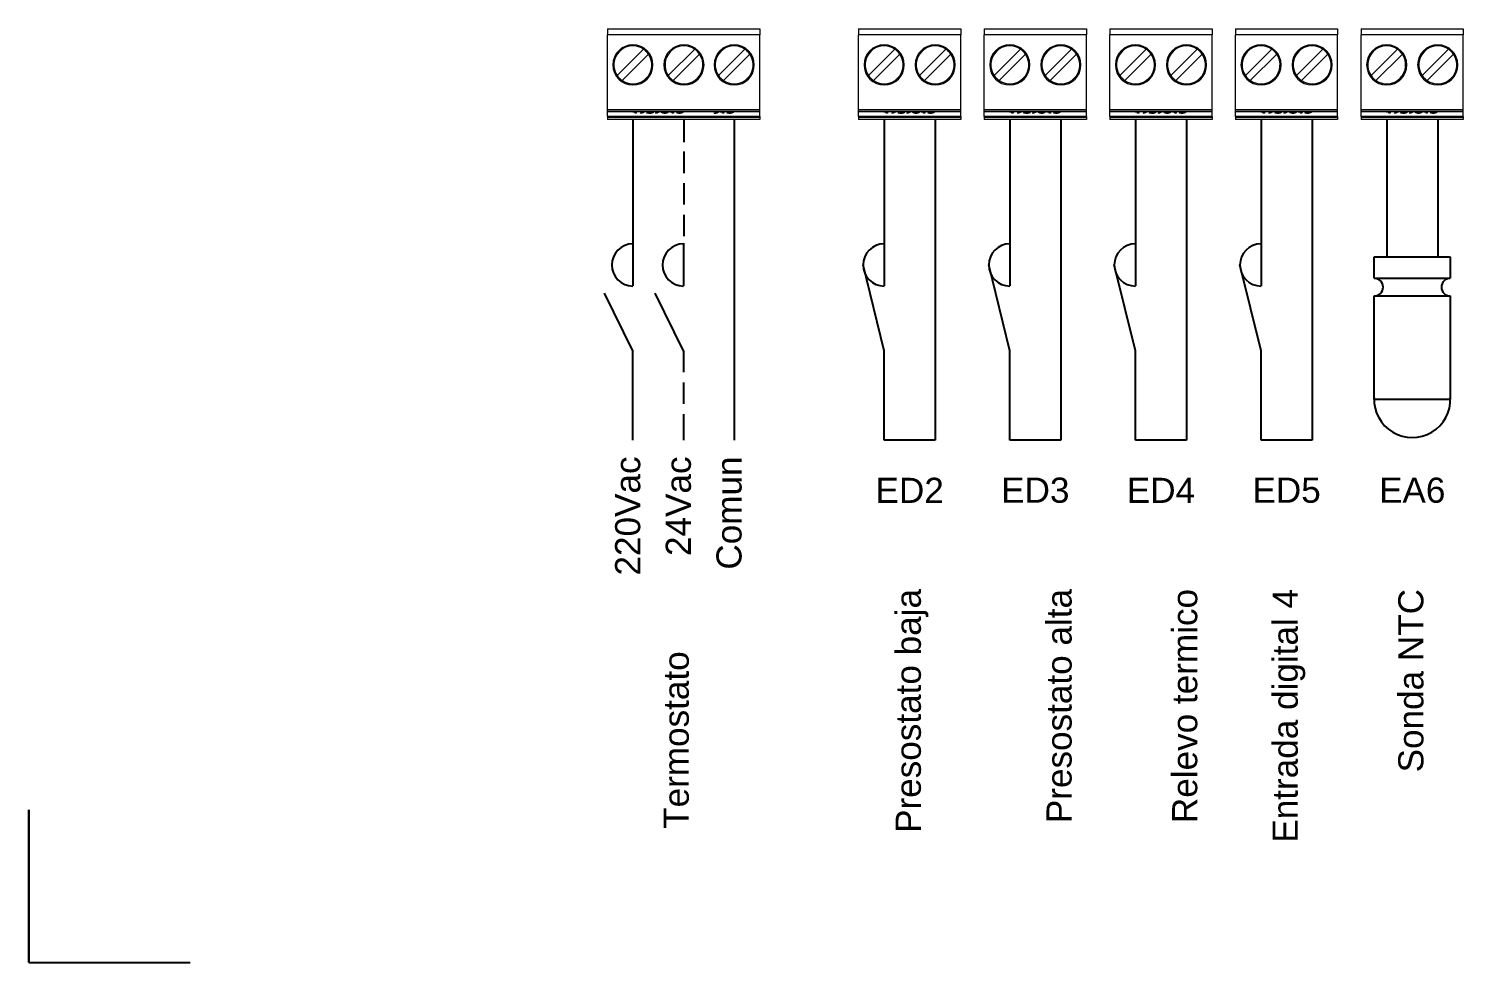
# Model space of a CAD drawing. Header units: millimetres. Extents: x -118 to 1430, y 370 to 1370.
# Drawn here: x 137.6 to 280.4, y 370.1 to 463 of the extents above; entities that cross this region are included whole.
import ezdxf

# ---------------------------------------------------------------- set-up
doc = ezdxf.new("R2010")
doc.units = ezdxf.units.MM
doc.layers.add('TANGENT EDGES', color=7, linetype='Continuous', lineweight=0)
doc.layers.add('VISIBLE', color=7, linetype='Continuous', lineweight=0)
doc.layers.add('Z100', color=9, linetype='Continuous', plot=False)
doc.styles.get("Standard").update_dxf_attribs({"font": 'arial.ttf'})

msp = doc.modelspace()

# ---------------------------------------------------------------- linework, layer by layer
for p, q in [((197.76, 453.97), (197.76, 437.41)), ((202.84, 453.97), (202.84, 451.72)), ((207.84, 453.97), (207.84, 422.08)), ((222.76, 453.97), (222.76, 437.41)), ((227.84, 453.97), (227.84, 422.08)), ((235.26, 453.97), (235.26, 437.41)), ((240.34, 453.97), (240.34, 422.08)), ((247.76, 453.97), (247.76, 437.41)), ((252.84, 453.97), (252.84, 422.08)), ((260.26, 453.97), (260.26, 437.41)), ((265.34, 453.97), (265.34, 422.08)), ((272.76, 453.97), (272.76, 440.31)), ((277.84, 453.97), (277.84, 440.31)), ((202.84, 450.77), (202.84, 448.64)), ((202.84, 447.63), (202.84, 445.5)), ((202.84, 444.49), (202.84, 442.36)), ((202.8, 441.66), (202.8, 437.41)), ((271.52, 438.17), (271.52, 440.31)), ((271.52, 440.31), (279.08, 440.31)), ((279.08, 440.31), (279.08, 438.17)), ((222.76, 430.95), (220.66, 439.5)), ((235.26, 430.95), (233.16, 439.5)), ((247.76, 430.95), (245.66, 439.5)), ((260.26, 430.95), (258.16, 439.5)), ((271.52, 438.17), (279.08, 438.17)), ((197.76, 430.95), (194.95, 436.68)), ((202.8, 430.95), (199.99, 436.68)), ((271.52, 426.11), (271.52, 436.42)), ((271.52, 436.42), (279.08, 436.42)), ((279.08, 436.42), (279.08, 426.11)), ((197.76, 422.08), (197.76, 430.95)), ((202.8, 430.95), (202.8, 428.82)), ((222.76, 422.08), (222.76, 430.95)), ((235.26, 422.08), (235.26, 430.95)), ((247.76, 422.08), (247.76, 430.95)), ((260.26, 422.08), (260.26, 430.95)), ((202.8, 427.81), (202.8, 425.68)), ((279.08, 426.11), (271.52, 426.11)), ((202.8, 424.67), (202.8, 422.08)), ((227.84, 422.08), (222.76, 422.08)), ((240.34, 422.08), (235.26, 422.08)), ((252.84, 422.08), (247.76, 422.08)), ((265.34, 422.08), (260.26, 422.08))]:
    msp.add_line(p, q)
for centre, radius, start, end in [((197.76, 439.5), 2.1, 90, 270), ((202.8, 439.5), 2.1, 90, 270), ((222.76, 439.5), 2.1, 90, 270), ((235.26, 439.5), 2.1, 90, 270), ((247.76, 439.5), 2.1, 90, 270), ((260.26, 439.5), 2.1, 90, 270), ((271.52, 437.29), 0.874, 270, 90), ((279.08, 437.29), 0.874, 90, 270), ((275.3, 426.11), 3.79, 177.4562, 2.5438)]:
    msp.add_arc(centre, radius, start, end)
at = {"layer": 'TANGENT EDGES'}
for p, q in [((210.38, 462.4), (195.22, 462.4)), ((230.38, 462.4), (220.22, 462.4)), ((242.88, 462.4), (232.72, 462.4)), ((255.38, 462.4), (245.22, 462.4)), ((267.88, 462.4), (257.72, 462.4)), ((280.38, 462.4), (270.22, 462.4)), ((195.22, 454.97), (210.38, 454.97)), ((210.38, 454.77), (195.22, 454.77)), ((210.38, 454.17), (195.22, 454.17)), ((199.23, 454.61), (199.23, 454.64)), ((199.44, 454.69), (199.44, 454.71)), ((199.44, 454.6), (199.44, 454.61)), ((199.58, 454.68), (199.58, 454.71)), ((199.68, 454.61), (199.68, 454.69)), ((200.8, 454.74), (200.8, 454.75)), ((200.93, 454.6), (200.93, 454.61)), ((201.07, 454.74), (201.07, 454.75)), ((202.18, 454.67), (202.18, 454.75)), ((202.21, 454.61), (202.21, 454.64)), ((202.28, 454.74), (202.28, 454.75)), ((202.38, 454.66), (202.38, 454.67)), ((202.39, 454.6), (202.39, 454.61)), ((202.55, 454.74), (202.55, 454.75)), ((205.8, 454.74), (205.8, 454.75)), ((205.93, 454.6), (205.93, 454.61)), ((206.07, 454.74), (206.07, 454.75)), ((207.18, 454.67), (207.18, 454.75)), ((207.21, 454.61), (207.21, 454.64)), ((207.28, 454.74), (207.28, 454.75)), ((207.38, 454.66), (207.38, 454.67)), ((207.39, 454.6), (207.39, 454.61)), ((207.55, 454.74), (207.55, 454.75)), ((220.22, 454.97), (230.38, 454.97)), ((230.38, 454.77), (220.22, 454.77)), ((230.38, 454.17), (220.22, 454.17)), ((224.23, 454.61), (224.23, 454.64)), ((224.44, 454.69), (224.44, 454.71)), ((224.44, 454.6), (224.44, 454.61)), ((224.58, 454.68), (224.58, 454.71)), ((224.68, 454.61), (224.68, 454.69)), ((225.8, 454.74), (225.8, 454.75)), ((225.93, 454.6), (225.93, 454.61)), ((226.07, 454.74), (226.07, 454.75)), ((227.18, 454.67), (227.18, 454.75)), ((227.21, 454.61), (227.21, 454.64)), ((227.28, 454.74), (227.28, 454.75)), ((227.38, 454.66), (227.38, 454.67)), ((227.39, 454.6), (227.39, 454.61)), ((227.55, 454.74), (227.55, 454.75)), ((232.72, 454.97), (242.88, 454.97)), ((242.88, 454.77), (232.72, 454.77)), ((242.88, 454.17), (232.72, 454.17)), ((236.73, 454.61), (236.73, 454.64)), ((236.94, 454.69), (236.94, 454.71)), ((236.94, 454.6), (236.94, 454.61)), ((237.08, 454.68), (237.08, 454.71)), ((237.18, 454.61), (237.18, 454.69)), ((238.3, 454.74), (238.3, 454.75)), ((238.43, 454.6), (238.43, 454.61)), ((238.57, 454.74), (238.57, 454.75)), ((239.68, 454.67), (239.68, 454.75)), ((239.71, 454.61), (239.71, 454.64)), ((239.78, 454.74), (239.78, 454.75)), ((239.88, 454.66), (239.88, 454.67)), ((239.89, 454.6), (239.89, 454.61)), ((240.05, 454.74), (240.05, 454.75)), ((245.22, 454.97), (255.38, 454.97)), ((255.38, 454.77), (245.22, 454.77)), ((255.38, 454.17), (245.22, 454.17)), ((249.23, 454.61), (249.23, 454.64)), ((249.44, 454.69), (249.44, 454.71)), ((249.44, 454.6), (249.44, 454.61)), ((249.58, 454.68), (249.58, 454.71)), ((249.68, 454.61), (249.68, 454.69)), ((250.8, 454.74), (250.8, 454.75)), ((250.93, 454.6), (250.93, 454.61)), ((251.07, 454.74), (251.07, 454.75)), ((252.18, 454.67), (252.18, 454.75)), ((252.21, 454.61), (252.21, 454.64)), ((252.28, 454.74), (252.28, 454.75)), ((252.38, 454.66), (252.38, 454.67)), ((252.39, 454.6), (252.39, 454.61)), ((252.55, 454.74), (252.55, 454.75)), ((257.72, 454.97), (267.88, 454.97)), ((267.88, 454.77), (257.72, 454.77)), ((267.88, 454.17), (257.72, 454.17)), ((261.73, 454.61), (261.73, 454.64)), ((261.94, 454.69), (261.94, 454.71)), ((261.94, 454.6), (261.94, 454.61)), ((262.08, 454.68), (262.08, 454.71)), ((262.18, 454.61), (262.18, 454.69)), ((263.3, 454.74), (263.3, 454.75)), ((263.43, 454.6), (263.43, 454.61)), ((263.57, 454.74), (263.57, 454.75)), ((264.68, 454.67), (264.68, 454.75)), ((264.71, 454.61), (264.71, 454.64)), ((264.78, 454.74), (264.78, 454.75)), ((264.88, 454.66), (264.88, 454.67)), ((264.89, 454.6), (264.89, 454.61)), ((265.05, 454.74), (265.05, 454.75)), ((270.22, 454.97), (280.38, 454.97)), ((280.38, 454.77), (270.22, 454.77)), ((280.38, 454.17), (270.22, 454.17)), ((274.23, 454.61), (274.23, 454.64)), ((274.44, 454.69), (274.44, 454.71)), ((274.44, 454.6), (274.44, 454.61)), ((274.58, 454.68), (274.58, 454.71)), ((274.68, 454.61), (274.68, 454.69)), ((275.8, 454.74), (275.8, 454.75)), ((275.93, 454.6), (275.93, 454.61)), ((276.07, 454.74), (276.07, 454.75)), ((277.18, 454.67), (277.18, 454.75)), ((277.21, 454.61), (277.21, 454.64)), ((277.28, 454.74), (277.28, 454.75)), ((277.38, 454.66), (277.38, 454.67)), ((277.39, 454.6), (277.39, 454.61)), ((277.55, 454.74), (277.55, 454.75))]:
    msp.add_line(p, q, dxfattribs=at)
at = {"layer": 'VISIBLE'}
for p, q in [((195.22, 463), (210.38, 463)), ((195.22, 463), (195.22, 462.4)), ((210.38, 463), (210.38, 462.4)), ((220.22, 463), (230.38, 463)), ((220.22, 463), (220.22, 462.4)), ((230.38, 463), (230.38, 462.4)), ((232.72, 463), (242.88, 463)), ((232.72, 463), (232.72, 462.4)), ((242.88, 463), (242.88, 462.4)), ((245.22, 463), (255.38, 463)), ((245.22, 463), (245.22, 462.4)), ((255.38, 463), (255.38, 462.4)), ((257.72, 463), (267.88, 463)), ((257.72, 463), (257.72, 462.4)), ((267.88, 463), (267.88, 462.4)), ((270.22, 463), (280.38, 463)), ((270.22, 463), (270.22, 462.4)), ((280.38, 463), (280.38, 462.4)), ((195.22, 454.97), (195.22, 462.4)), ((210.38, 454.97), (210.38, 462.4)), ((220.22, 454.97), (220.22, 462.4)), ((230.38, 454.97), (230.38, 462.4)), ((232.72, 454.97), (232.72, 462.4)), ((242.88, 454.97), (242.88, 462.4)), ((245.22, 454.97), (245.22, 462.4)), ((255.38, 454.97), (255.38, 462.4)), ((257.72, 454.97), (257.72, 462.4)), ((267.88, 454.97), (267.88, 462.4)), ((270.22, 454.97), (270.22, 462.4)), ((280.38, 454.97), (280.38, 462.4)), ((196.2, 458.33), (198.83, 460.96)), ((199.32, 460.47), (196.69, 457.84)), ((203.91, 460.96), (201.28, 458.33)), ((201.77, 457.84), (204.4, 460.47)), ((208.91, 460.96), (206.28, 458.33)), ((206.77, 457.84), (209.4, 460.47)), ((221.2, 458.33), (223.83, 460.96)), ((224.32, 460.47), (221.69, 457.84)), ((228.91, 460.96), (226.28, 458.33)), ((226.77, 457.84), (229.4, 460.47)), ((233.7, 458.33), (236.33, 460.96)), ((236.82, 460.47), (234.19, 457.84)), ((241.41, 460.96), (238.78, 458.33)), ((239.27, 457.84), (241.9, 460.47)), ((246.2, 458.33), (248.83, 460.96)), ((249.32, 460.47), (246.69, 457.84)), ((253.91, 460.96), (251.28, 458.33)), ((251.77, 457.84), (254.4, 460.47)), ((258.7, 458.33), (261.33, 460.96)), ((261.82, 460.47), (259.19, 457.84)), ((266.41, 460.96), (263.78, 458.33)), ((264.27, 457.84), (266.9, 460.47)), ((271.2, 458.33), (273.83, 460.96)), ((274.32, 460.47), (271.69, 457.84)), ((278.91, 460.96), (276.28, 458.33)), ((276.77, 457.84), (279.4, 460.47)), ((195.22, 454.77), (195.22, 454.97)), ((195.22, 454.77), (195.22, 454.75)), ((195.22, 454.75), (210.38, 454.75)), ((195.22, 454.27), (195.22, 454.75)), ((195.22, 454.27), (195.22, 454.17)), ((210.38, 454.27), (195.22, 454.27)), ((195.22, 454.17), (195.22, 453.97)), ((210.38, 453.97), (195.22, 453.97)), ((197.74, 454.72), (197.74, 454.74)), ((197.97, 454.73), (197.97, 454.75)), ((197.97, 454.6), (197.97, 454.73)), ((197.97, 454.7), (198.09, 454.7)), ((198.09, 454.6), (197.97, 454.6)), ((198.09, 454.75), (198.09, 454.6)), ((198.89, 454.75), (198.4, 454.75)), ((198.4, 454.75), (198.4, 454.75)), ((198.53, 454.6), (198.89, 454.75)), ((198.67, 454.6), (198.53, 454.6)), ((199.02, 454.75), (198.67, 454.6)), ((198.67, 454.6), (198.67, 454.66)), ((198.89, 454.75), (198.89, 454.75)), ((199.02, 454.75), (199.02, 454.75)), ((199.13, 454.64), (199.26, 454.64)), ((199.17, 454.68), (199.2, 454.75)), ((199.26, 454.68), (199.17, 454.68)), ((199.26, 454.68), (199.26, 454.75)), ((199.31, 454.75), (199.29, 454.7)), ((199.29, 454.7), (199.29, 454.75)), ((199.31, 454.75), (199.31, 454.75)), ((199.72, 454.75), (199.31, 454.75)), ((199.64, 454.65), (199.64, 454.7)), ((199.72, 454.75), (199.72, 454.75)), ((200.37, 454.75), (199.88, 454.75)), ((199.88, 454.75), (199.88, 454.75)), ((200.02, 454.6), (200.37, 454.75)), ((200.15, 454.6), (200.02, 454.6)), ((200.5, 454.75), (200.15, 454.6)), ((200.15, 454.6), (200.15, 454.66)), ((200.37, 454.75), (200.37, 454.75)), ((200.5, 454.75), (200.5, 454.75)), ((200.75, 454.68), (200.75, 454.75)), ((201.12, 454.68), (201.12, 454.75)), ((201.45, 454.72), (201.45, 454.74)), ((201.68, 454.73), (201.68, 454.75)), ((201.68, 454.6), (201.68, 454.73)), ((201.68, 454.7), (201.8, 454.7)), ((201.8, 454.6), (201.68, 454.6)), ((201.8, 454.75), (201.8, 454.6)), ((202.12, 454.64), (202.24, 454.64)), ((202.23, 454.71), (202.23, 454.75)), ((202.6, 454.69), (202.6, 454.75)), ((202.6, 454.68), (202.6, 454.69)), ((202.63, 454.75), (202.64, 454.75)), ((206.12, 454.68), (206.12, 454.75)), ((206.45, 454.72), (206.45, 454.74)), ((206.68, 454.73), (206.68, 454.75)), ((206.68, 454.6), (206.68, 454.73)), ((206.68, 454.7), (206.8, 454.7)), ((206.8, 454.6), (206.68, 454.6)), ((206.8, 454.75), (206.8, 454.6)), ((207.12, 454.64), (207.24, 454.64)), ((207.23, 454.71), (207.23, 454.75)), ((207.6, 454.69), (207.6, 454.75)), ((207.6, 454.68), (207.6, 454.69)), ((207.63, 454.75), (207.64, 454.75)), ((210.38, 454.77), (210.38, 454.97)), ((210.38, 454.77), (210.38, 454.75)), ((210.38, 454.27), (210.38, 454.75)), ((210.38, 454.27), (210.38, 454.17)), ((210.38, 454.17), (210.38, 453.97)), ((220.22, 454.77), (220.22, 454.97)), ((220.22, 454.77), (220.22, 454.75)), ((220.22, 454.75), (230.38, 454.75)), ((220.22, 454.27), (220.22, 454.75)), ((220.22, 454.27), (220.22, 454.17)), ((230.38, 454.27), (220.22, 454.27)), ((220.22, 454.17), (220.22, 453.97)), ((230.38, 453.97), (220.22, 453.97)), ((222.74, 454.72), (222.74, 454.74)), ((222.97, 454.73), (222.97, 454.75)), ((222.97, 454.6), (222.97, 454.73)), ((222.97, 454.7), (223.09, 454.7)), ((223.09, 454.6), (222.97, 454.6)), ((223.09, 454.75), (223.09, 454.6)), ((223.89, 454.75), (223.4, 454.75)), ((223.4, 454.75), (223.4, 454.75)), ((223.53, 454.6), (223.89, 454.75)), ((223.67, 454.6), (223.53, 454.6)), ((224.02, 454.75), (223.67, 454.6)), ((223.67, 454.6), (223.67, 454.66)), ((223.89, 454.75), (223.89, 454.75)), ((224.02, 454.75), (224.02, 454.75)), ((224.13, 454.64), (224.26, 454.64)), ((224.17, 454.68), (224.2, 454.75)), ((224.26, 454.68), (224.17, 454.68)), ((224.26, 454.68), (224.26, 454.75)), ((224.31, 454.75), (224.29, 454.7)), ((224.29, 454.7), (224.29, 454.75)), ((224.31, 454.75), (224.31, 454.75)), ((224.72, 454.75), (224.31, 454.75)), ((224.64, 454.65), (224.64, 454.7)), ((224.72, 454.75), (224.72, 454.75)), ((225.37, 454.75), (224.88, 454.75)), ((224.88, 454.75), (224.88, 454.75)), ((225.02, 454.6), (225.37, 454.75)), ((225.15, 454.6), (225.02, 454.6)), ((225.5, 454.75), (225.15, 454.6)), ((225.15, 454.6), (225.15, 454.66)), ((225.37, 454.75), (225.37, 454.75)), ((225.5, 454.75), (225.5, 454.75)), ((225.75, 454.68), (225.75, 454.75)), ((226.12, 454.68), (226.12, 454.75)), ((226.45, 454.72), (226.45, 454.74)), ((226.68, 454.73), (226.68, 454.75)), ((226.68, 454.6), (226.68, 454.73)), ((226.68, 454.7), (226.8, 454.7)), ((226.8, 454.6), (226.68, 454.6)), ((226.8, 454.75), (226.8, 454.6)), ((227.12, 454.64), (227.24, 454.64)), ((227.23, 454.71), (227.23, 454.75)), ((227.6, 454.69), (227.6, 454.75)), ((227.6, 454.68), (227.6, 454.69)), ((227.63, 454.75), (227.64, 454.75)), ((230.38, 454.77), (230.38, 454.97)), ((230.38, 454.77), (230.38, 454.75)), ((230.38, 454.27), (230.38, 454.75)), ((230.38, 454.27), (230.38, 454.17)), ((230.38, 454.17), (230.38, 453.97)), ((232.72, 454.77), (232.72, 454.97)), ((232.72, 454.77), (232.72, 454.75)), ((232.72, 454.75), (242.88, 454.75)), ((232.72, 454.27), (232.72, 454.75)), ((232.72, 454.27), (232.72, 454.17)), ((242.88, 454.27), (232.72, 454.27)), ((232.72, 454.17), (232.72, 453.97)), ((242.88, 453.97), (232.72, 453.97)), ((235.24, 454.72), (235.24, 454.74)), ((235.47, 454.73), (235.47, 454.75)), ((235.47, 454.6), (235.47, 454.73)), ((235.47, 454.7), (235.59, 454.7)), ((235.59, 454.6), (235.47, 454.6)), ((235.59, 454.75), (235.59, 454.6)), ((236.39, 454.75), (235.9, 454.75)), ((235.9, 454.75), (235.9, 454.75)), ((236.03, 454.6), (236.39, 454.75)), ((236.17, 454.6), (236.03, 454.6)), ((236.52, 454.75), (236.17, 454.6)), ((236.17, 454.6), (236.17, 454.66)), ((236.39, 454.75), (236.39, 454.75)), ((236.52, 454.75), (236.52, 454.75)), ((236.63, 454.64), (236.76, 454.64)), ((236.67, 454.68), (236.7, 454.75)), ((236.76, 454.68), (236.67, 454.68)), ((236.76, 454.68), (236.76, 454.75)), ((236.81, 454.75), (236.79, 454.7)), ((236.79, 454.7), (236.79, 454.75)), ((236.81, 454.75), (236.81, 454.75)), ((237.22, 454.75), (236.81, 454.75)), ((237.14, 454.65), (237.14, 454.7)), ((237.22, 454.75), (237.22, 454.75)), ((237.87, 454.75), (237.38, 454.75)), ((237.38, 454.75), (237.38, 454.75)), ((237.52, 454.6), (237.87, 454.75)), ((237.65, 454.6), (237.52, 454.6)), ((238, 454.75), (237.65, 454.6)), ((237.65, 454.6), (237.65, 454.66)), ((237.87, 454.75), (237.87, 454.75)), ((238, 454.75), (238, 454.75)), ((238.25, 454.68), (238.25, 454.75)), ((238.62, 454.68), (238.62, 454.75)), ((238.95, 454.72), (238.95, 454.74)), ((239.18, 454.73), (239.18, 454.75)), ((239.18, 454.6), (239.18, 454.73)), ((239.18, 454.7), (239.3, 454.7)), ((239.3, 454.6), (239.18, 454.6)), ((239.3, 454.75), (239.3, 454.6)), ((239.62, 454.64), (239.74, 454.64)), ((239.73, 454.71), (239.73, 454.75)), ((240.1, 454.69), (240.1, 454.75)), ((240.1, 454.68), (240.1, 454.69)), ((240.13, 454.75), (240.14, 454.75)), ((242.88, 454.77), (242.88, 454.97)), ((242.88, 454.77), (242.88, 454.75)), ((242.88, 454.27), (242.88, 454.75)), ((242.88, 454.27), (242.88, 454.17)), ((242.88, 454.17), (242.88, 453.97)), ((245.22, 454.77), (245.22, 454.97)), ((245.22, 454.77), (245.22, 454.75)), ((245.22, 454.75), (255.38, 454.75)), ((245.22, 454.27), (245.22, 454.75)), ((245.22, 454.27), (245.22, 454.17)), ((255.38, 454.27), (245.22, 454.27)), ((245.22, 454.17), (245.22, 453.97)), ((255.38, 453.97), (245.22, 453.97)), ((247.74, 454.72), (247.74, 454.74)), ((247.97, 454.73), (247.97, 454.75)), ((247.97, 454.6), (247.97, 454.73)), ((247.97, 454.7), (248.09, 454.7)), ((248.09, 454.6), (247.97, 454.6)), ((248.09, 454.75), (248.09, 454.6)), ((248.89, 454.75), (248.4, 454.75)), ((248.4, 454.75), (248.4, 454.75)), ((248.53, 454.6), (248.89, 454.75)), ((248.67, 454.6), (248.53, 454.6)), ((249.02, 454.75), (248.67, 454.6)), ((248.67, 454.6), (248.67, 454.66)), ((248.89, 454.75), (248.89, 454.75)), ((249.02, 454.75), (249.02, 454.75)), ((249.13, 454.64), (249.26, 454.64)), ((249.17, 454.68), (249.2, 454.75)), ((249.26, 454.68), (249.17, 454.68)), ((249.26, 454.68), (249.26, 454.75)), ((249.31, 454.75), (249.29, 454.7)), ((249.29, 454.7), (249.29, 454.75)), ((249.31, 454.75), (249.31, 454.75)), ((249.72, 454.75), (249.31, 454.75)), ((249.64, 454.65), (249.64, 454.7)), ((249.72, 454.75), (249.72, 454.75)), ((250.37, 454.75), (249.88, 454.75)), ((249.88, 454.75), (249.88, 454.75)), ((250.02, 454.6), (250.37, 454.75)), ((250.15, 454.6), (250.02, 454.6)), ((250.5, 454.75), (250.15, 454.6)), ((250.15, 454.6), (250.15, 454.66)), ((250.37, 454.75), (250.37, 454.75)), ((250.5, 454.75), (250.5, 454.75)), ((250.75, 454.68), (250.75, 454.75)), ((251.12, 454.68), (251.12, 454.75)), ((251.45, 454.72), (251.45, 454.74)), ((251.68, 454.73), (251.68, 454.75)), ((251.68, 454.6), (251.68, 454.73)), ((251.68, 454.7), (251.8, 454.7)), ((251.8, 454.6), (251.68, 454.6)), ((251.8, 454.75), (251.8, 454.6)), ((252.12, 454.64), (252.24, 454.64)), ((252.23, 454.71), (252.23, 454.75)), ((252.6, 454.69), (252.6, 454.75)), ((252.6, 454.68), (252.6, 454.69)), ((252.63, 454.75), (252.64, 454.75)), ((255.38, 454.77), (255.38, 454.97)), ((255.38, 454.77), (255.38, 454.75)), ((255.38, 454.27), (255.38, 454.75)), ((255.38, 454.27), (255.38, 454.17)), ((255.38, 454.17), (255.38, 453.97)), ((257.72, 454.77), (257.72, 454.97)), ((257.72, 454.77), (257.72, 454.75)), ((257.72, 454.75), (267.88, 454.75)), ((257.72, 454.27), (257.72, 454.75)), ((257.72, 454.27), (257.72, 454.17)), ((267.88, 454.27), (257.72, 454.27)), ((257.72, 454.17), (257.72, 453.97)), ((267.88, 453.97), (257.72, 453.97)), ((260.24, 454.72), (260.24, 454.74)), ((260.47, 454.73), (260.47, 454.75)), ((260.47, 454.6), (260.47, 454.73)), ((260.47, 454.7), (260.59, 454.7)), ((260.59, 454.6), (260.47, 454.6)), ((260.59, 454.75), (260.59, 454.6)), ((261.39, 454.75), (260.9, 454.75)), ((260.9, 454.75), (260.9, 454.75)), ((261.03, 454.6), (261.39, 454.75)), ((261.17, 454.6), (261.03, 454.6)), ((261.52, 454.75), (261.17, 454.6)), ((261.17, 454.6), (261.17, 454.66)), ((261.39, 454.75), (261.39, 454.75)), ((261.52, 454.75), (261.52, 454.75)), ((261.63, 454.64), (261.76, 454.64)), ((261.67, 454.68), (261.7, 454.75)), ((261.76, 454.68), (261.67, 454.68)), ((261.76, 454.68), (261.76, 454.75)), ((261.81, 454.75), (261.79, 454.7)), ((261.79, 454.7), (261.79, 454.75)), ((261.81, 454.75), (261.81, 454.75)), ((262.22, 454.75), (261.81, 454.75)), ((262.14, 454.65), (262.14, 454.7)), ((262.22, 454.75), (262.22, 454.75)), ((262.87, 454.75), (262.38, 454.75)), ((262.38, 454.75), (262.38, 454.75)), ((262.52, 454.6), (262.87, 454.75)), ((262.65, 454.6), (262.52, 454.6)), ((263, 454.75), (262.65, 454.6)), ((262.65, 454.6), (262.65, 454.66)), ((262.87, 454.75), (262.87, 454.75)), ((263, 454.75), (263, 454.75)), ((263.25, 454.68), (263.25, 454.75)), ((263.62, 454.68), (263.62, 454.75)), ((263.95, 454.72), (263.95, 454.74)), ((264.18, 454.73), (264.18, 454.75)), ((264.18, 454.6), (264.18, 454.73)), ((264.18, 454.7), (264.3, 454.7)), ((264.3, 454.6), (264.18, 454.6)), ((264.3, 454.75), (264.3, 454.6)), ((264.62, 454.64), (264.74, 454.64)), ((264.73, 454.71), (264.73, 454.75)), ((265.1, 454.69), (265.1, 454.75)), ((265.1, 454.68), (265.1, 454.69)), ((265.13, 454.75), (265.14, 454.75)), ((267.88, 454.77), (267.88, 454.97)), ((267.88, 454.77), (267.88, 454.75)), ((267.88, 454.27), (267.88, 454.75)), ((267.88, 454.27), (267.88, 454.17)), ((267.88, 454.17), (267.88, 453.97)), ((270.22, 454.77), (270.22, 454.97)), ((270.22, 454.77), (270.22, 454.75)), ((270.22, 454.75), (280.38, 454.75)), ((270.22, 454.27), (270.22, 454.75)), ((270.22, 454.27), (270.22, 454.17)), ((280.38, 454.27), (270.22, 454.27)), ((270.22, 454.17), (270.22, 453.97)), ((280.38, 453.97), (270.22, 453.97)), ((272.74, 454.72), (272.74, 454.74)), ((272.97, 454.73), (272.97, 454.75)), ((272.97, 454.6), (272.97, 454.73)), ((272.97, 454.7), (273.09, 454.7)), ((273.09, 454.6), (272.97, 454.6)), ((273.09, 454.75), (273.09, 454.6)), ((273.89, 454.75), (273.4, 454.75)), ((273.4, 454.75), (273.4, 454.75)), ((273.53, 454.6), (273.89, 454.75)), ((273.67, 454.6), (273.53, 454.6)), ((274.02, 454.75), (273.67, 454.6)), ((273.67, 454.6), (273.67, 454.66)), ((273.89, 454.75), (273.89, 454.75)), ((274.02, 454.75), (274.02, 454.75)), ((274.13, 454.64), (274.26, 454.64)), ((274.17, 454.68), (274.2, 454.75)), ((274.26, 454.68), (274.17, 454.68)), ((274.26, 454.68), (274.26, 454.75)), ((274.31, 454.75), (274.29, 454.7)), ((274.29, 454.7), (274.29, 454.75)), ((274.31, 454.75), (274.31, 454.75)), ((274.72, 454.75), (274.31, 454.75)), ((274.64, 454.65), (274.64, 454.7)), ((274.72, 454.75), (274.72, 454.75)), ((275.37, 454.75), (274.88, 454.75)), ((274.88, 454.75), (274.88, 454.75)), ((275.02, 454.6), (275.37, 454.75)), ((275.15, 454.6), (275.02, 454.6)), ((275.5, 454.75), (275.15, 454.6)), ((275.15, 454.6), (275.15, 454.66)), ((275.37, 454.75), (275.37, 454.75)), ((275.5, 454.75), (275.5, 454.75)), ((275.75, 454.68), (275.75, 454.75)), ((276.12, 454.68), (276.12, 454.75)), ((276.45, 454.72), (276.45, 454.74)), ((276.68, 454.73), (276.68, 454.75)), ((276.68, 454.6), (276.68, 454.73)), ((276.68, 454.7), (276.8, 454.7)), ((276.8, 454.6), (276.68, 454.6)), ((276.8, 454.75), (276.8, 454.6)), ((277.12, 454.64), (277.24, 454.64)), ((277.23, 454.71), (277.23, 454.75)), ((277.6, 454.69), (277.6, 454.75)), ((277.6, 454.68), (277.6, 454.69)), ((277.63, 454.75), (277.64, 454.75)), ((280.38, 454.77), (280.38, 454.97)), ((280.38, 454.77), (280.38, 454.75)), ((280.38, 454.27), (280.38, 454.75)), ((280.38, 454.27), (280.38, 454.17)), ((280.38, 454.17), (280.38, 453.97))]:
    msp.add_line(p, q, dxfattribs=at)
for centre, radius, start, end in [((197.76, 459.4), 2, 90, 270), ((197.76, 459.4), 1.89, 55.6635, 135), ((197.76, 459.4), 2, 270, 90), ((202.84, 459.4), 2, 90, 270), ((202.84, 459.4), 1.89, 55.6635, 135), ((202.84, 459.4), 2, 270, 90), ((207.84, 459.4), 2, 90, 270), ((207.84, 459.4), 1.89, 55.6635, 135), ((207.84, 459.4), 2, 270, 90), ((222.76, 459.4), 2, 90, 270), ((222.76, 459.4), 1.89, 55.6635, 135), ((222.76, 459.4), 2, 270, 90), ((227.84, 459.4), 2, 90, 270), ((227.84, 459.4), 1.89, 55.6635, 135), ((227.84, 459.4), 2, 270, 90), ((235.26, 459.4), 2, 90, 270), ((235.26, 459.4), 1.89, 55.6635, 135), ((235.26, 459.4), 2, 270, 90), ((240.34, 459.4), 2, 90, 270), ((240.34, 459.4), 1.89, 55.6635, 135), ((240.34, 459.4), 2, 270, 90), ((247.76, 459.4), 2, 90, 270), ((247.76, 459.4), 1.89, 55.6635, 135), ((247.76, 459.4), 2, 270, 90), ((252.84, 459.4), 2, 90, 270), ((252.84, 459.4), 1.89, 55.6635, 135), ((252.84, 459.4), 2, 270, 90), ((260.26, 459.4), 2, 90, 270), ((260.26, 459.4), 1.89, 55.6635, 135), ((260.26, 459.4), 2, 270, 90), ((265.34, 459.4), 2, 90, 270), ((265.34, 459.4), 1.89, 55.6635, 135), ((265.34, 459.4), 2, 270, 90), ((272.76, 459.4), 2, 90, 270), ((272.76, 459.4), 1.89, 55.6635, 135), ((272.76, 459.4), 2, 270, 90), ((277.84, 459.4), 2, 90, 270), ((277.84, 459.4), 1.89, 55.6635, 135), ((277.84, 459.4), 2, 270, 90), ((197.76, 459.4), 1.89, 135, 214.3365), ((197.76, 459.4), 1.89, 34.3365, 55.6635), ((197.76, 459.4), 1.89, 315, 34.3365), ((202.84, 459.4), 1.89, 135, 214.3365), ((202.84, 459.4), 1.89, 34.3365, 55.6635), ((202.84, 459.4), 1.89, 315, 34.3365), ((207.84, 459.4), 1.89, 135, 214.3365), ((207.84, 459.4), 1.89, 34.3365, 55.6635), ((207.84, 459.4), 1.89, 315, 34.3365), ((222.76, 459.4), 1.89, 135, 214.3365), ((222.76, 459.4), 1.89, 34.3365, 55.6635), ((222.76, 459.4), 1.89, 315, 34.3365), ((227.84, 459.4), 1.89, 135, 214.3365), ((227.84, 459.4), 1.89, 34.3365, 55.6635), ((227.84, 459.4), 1.89, 315, 34.3365), ((235.26, 459.4), 1.89, 135, 214.3365), ((235.26, 459.4), 1.89, 34.3365, 55.6635), ((235.26, 459.4), 1.89, 315, 34.3365), ((240.34, 459.4), 1.89, 135, 214.3365), ((240.34, 459.4), 1.89, 34.3365, 55.6635), ((240.34, 459.4), 1.89, 315, 34.3365), ((247.76, 459.4), 1.89, 135, 214.3365), ((247.76, 459.4), 1.89, 34.3365, 55.6635), ((247.76, 459.4), 1.89, 315, 34.3365), ((252.84, 459.4), 1.89, 135, 214.3365), ((252.84, 459.4), 1.89, 34.3365, 55.6635), ((252.84, 459.4), 1.89, 315, 34.3365), ((260.26, 459.4), 1.89, 135, 214.3365), ((260.26, 459.4), 1.89, 34.3365, 55.6635), ((260.26, 459.4), 1.89, 315, 34.3365), ((265.34, 459.4), 1.89, 135, 214.3365), ((265.34, 459.4), 1.89, 34.3365, 55.6635), ((265.34, 459.4), 1.89, 315, 34.3365), ((272.76, 459.4), 1.89, 135, 214.3365), ((272.76, 459.4), 1.89, 34.3365, 55.6635), ((272.76, 459.4), 1.89, 315, 34.3365), ((277.84, 459.4), 1.89, 135, 214.3365), ((277.84, 459.4), 1.89, 34.3365, 55.6635), ((277.84, 459.4), 1.89, 315, 34.3365), ((197.76, 459.4), 1.89, 214.3365, 235.6635), ((202.84, 459.4), 1.89, 214.3365, 235.6635), ((207.84, 459.4), 1.89, 214.3365, 235.6635), ((222.76, 459.4), 1.89, 214.3365, 235.6635), ((227.84, 459.4), 1.89, 214.3365, 235.6635), ((235.26, 459.4), 1.89, 214.3365, 235.6635), ((240.34, 459.4), 1.89, 214.3365, 235.6635), ((247.76, 459.4), 1.89, 214.3365, 235.6635), ((252.84, 459.4), 1.89, 214.3365, 235.6635), ((260.26, 459.4), 1.89, 214.3365, 235.6635), ((265.34, 459.4), 1.89, 214.3365, 235.6635), ((272.76, 459.4), 1.89, 214.3365, 235.6635), ((277.84, 459.4), 1.89, 214.3365, 235.6635), ((197.76, 459.4), 1.89, 235.6635, 315), ((202.84, 459.4), 1.89, 235.6635, 315), ((207.84, 459.4), 1.89, 235.6635, 315), ((222.76, 459.4), 1.89, 235.6635, 315), ((227.84, 459.4), 1.89, 235.6635, 315), ((235.26, 459.4), 1.89, 235.6635, 315), ((240.34, 459.4), 1.89, 235.6635, 315), ((247.76, 459.4), 1.89, 235.6635, 315), ((252.84, 459.4), 1.89, 235.6635, 315), ((260.26, 459.4), 1.89, 235.6635, 315), ((265.34, 459.4), 1.89, 235.6635, 315), ((272.76, 459.4), 1.89, 235.6635, 315), ((277.84, 459.4), 1.89, 235.6635, 315)]:
    msp.add_arc(centre, radius, start, end, dxfattribs=at)
for points in [[(197.74, 454.74), (197.89, 454.74), (197.95, 454.75)], [(197.97, 454.73), (197.9, 454.72), (197.74, 454.72)], [(199.23, 454.61), (199.15, 454.62), (199.13, 454.64)], [(199.44, 454.6), (199.32, 454.6), (199.23, 454.61)], [(199.44, 454.69), (199.34, 454.69), (199.26, 454.68)], [(199.26, 454.64), (199.27, 454.63), (199.32, 454.62)], [(199.29, 454.7), (199.36, 454.71), (199.47, 454.71)], [(199.32, 454.62), (199.37, 454.61), (199.44, 454.61)], [(199.58, 454.68), (199.53, 454.69), (199.44, 454.69)], [(199.44, 454.61), (199.53, 454.61), (199.58, 454.62)], [(199.68, 454.61), (199.59, 454.6), (199.44, 454.6)], [(199.47, 454.71), (199.59, 454.71), (199.68, 454.69)], [(199.64, 454.65), (199.64, 454.67), (199.58, 454.68)], [(199.58, 454.62), (199.64, 454.64), (199.64, 454.65)], [(199.68, 454.69), (199.77, 454.68), (199.77, 454.66)], [(199.77, 454.66), (199.77, 454.63), (199.68, 454.61)], [(200.62, 454.68), (200.62, 454.73), (200.71, 454.75)], [(200.93, 454.6), (200.62, 454.6), (200.62, 454.68)], [(200.75, 454.71), (200.69, 454.71), (200.66, 454.73)], [(200.8, 454.74), (200.75, 454.72), (200.75, 454.68)], [(200.75, 454.68), (200.75, 454.64), (200.8, 454.63)], [(200.89, 454.75), (200.83, 454.75), (200.8, 454.74)], [(200.8, 454.63), (200.84, 454.61), (200.93, 454.61)], [(201.24, 454.68), (201.24, 454.6), (200.93, 454.6)], [(200.93, 454.61), (201.02, 454.61), (201.07, 454.63)], [(201.07, 454.74), (201.03, 454.75), (200.97, 454.75)], [(201.12, 454.68), (201.12, 454.72), (201.07, 454.74)], [(201.07, 454.63), (201.12, 454.64), (201.12, 454.68)], [(201.21, 454.73), (201.17, 454.71), (201.12, 454.71)], [(201.15, 454.75), (201.24, 454.73), (201.24, 454.68)], [(201.45, 454.74), (201.6, 454.74), (201.66, 454.75)], [(201.68, 454.73), (201.61, 454.72), (201.45, 454.72)], [(202.1, 454.71), (202.1, 454.73), (202.18, 454.75)], [(202.18, 454.67), (202.1, 454.69), (202.1, 454.71)], [(202.21, 454.61), (202.13, 454.62), (202.12, 454.64)], [(202.38, 454.66), (202.27, 454.66), (202.18, 454.67)], [(202.39, 454.6), (202.28, 454.6), (202.21, 454.61)], [(202.28, 454.74), (202.23, 454.73), (202.23, 454.71)], [(202.23, 454.71), (202.23, 454.7), (202.28, 454.68)], [(202.24, 454.64), (202.26, 454.61), (202.4, 454.61)], [(202.36, 454.75), (202.31, 454.75), (202.28, 454.74)], [(202.28, 454.68), (202.32, 454.67), (202.41, 454.67)], [(202.6, 454.68), (202.51, 454.66), (202.38, 454.66)], [(202.73, 454.69), (202.73, 454.6), (202.39, 454.6)], [(202.4, 454.61), (202.48, 454.61), (202.54, 454.63)], [(202.41, 454.67), (202.51, 454.67), (202.6, 454.69)], [(202.55, 454.74), (202.51, 454.75), (202.44, 454.75)], [(202.54, 454.63), (202.59, 454.65), (202.6, 454.68)], [(202.6, 454.69), (202.6, 454.72), (202.55, 454.74)], [(202.68, 454.73), (202.65, 454.72), (202.6, 454.71)], [(202.64, 454.75), (202.73, 454.73), (202.73, 454.69)], [(205.89, 454.75), (205.83, 454.75), (205.8, 454.74)], [(205.8, 454.63), (205.84, 454.61), (205.93, 454.61)], [(206.24, 454.68), (206.24, 454.6), (205.93, 454.6)], [(205.93, 454.61), (206.02, 454.61), (206.07, 454.63)], [(206.07, 454.74), (206.03, 454.75), (205.97, 454.75)], [(206.12, 454.68), (206.12, 454.72), (206.07, 454.74)], [(206.07, 454.63), (206.12, 454.64), (206.12, 454.68)], [(206.21, 454.73), (206.17, 454.71), (206.12, 454.71)], [(206.15, 454.75), (206.24, 454.73), (206.24, 454.68)], [(206.45, 454.74), (206.6, 454.74), (206.66, 454.75)], [(206.68, 454.73), (206.61, 454.72), (206.45, 454.72)], [(207.1, 454.71), (207.1, 454.73), (207.18, 454.75)], [(207.18, 454.67), (207.1, 454.69), (207.1, 454.71)], [(207.21, 454.61), (207.13, 454.62), (207.12, 454.64)], [(207.38, 454.66), (207.27, 454.66), (207.18, 454.67)], [(207.39, 454.6), (207.28, 454.6), (207.21, 454.61)], [(207.28, 454.74), (207.23, 454.73), (207.23, 454.71)], [(207.23, 454.71), (207.23, 454.7), (207.28, 454.68)], [(207.24, 454.64), (207.26, 454.61), (207.4, 454.61)], [(207.36, 454.75), (207.31, 454.75), (207.28, 454.74)], [(207.28, 454.68), (207.32, 454.67), (207.41, 454.67)], [(207.6, 454.68), (207.51, 454.66), (207.38, 454.66)], [(207.73, 454.69), (207.73, 454.6), (207.39, 454.6)], [(207.4, 454.61), (207.48, 454.61), (207.54, 454.63)], [(207.41, 454.67), (207.51, 454.67), (207.6, 454.69)], [(207.55, 454.74), (207.51, 454.75), (207.44, 454.75)], [(207.54, 454.63), (207.59, 454.65), (207.6, 454.68)], [(207.6, 454.69), (207.6, 454.72), (207.55, 454.74)], [(207.68, 454.73), (207.65, 454.72), (207.6, 454.71)], [(207.64, 454.75), (207.73, 454.73), (207.73, 454.69)], [(222.74, 454.74), (222.89, 454.74), (222.95, 454.75)], [(222.97, 454.73), (222.9, 454.72), (222.74, 454.72)], [(224.23, 454.61), (224.15, 454.62), (224.13, 454.64)], [(224.44, 454.6), (224.32, 454.6), (224.23, 454.61)], [(224.44, 454.69), (224.34, 454.69), (224.26, 454.68)], [(224.26, 454.64), (224.27, 454.63), (224.32, 454.62)], [(224.29, 454.7), (224.36, 454.71), (224.47, 454.71)], [(224.32, 454.62), (224.37, 454.61), (224.44, 454.61)], [(224.58, 454.68), (224.53, 454.69), (224.44, 454.69)], [(224.44, 454.61), (224.53, 454.61), (224.58, 454.62)], [(224.68, 454.61), (224.59, 454.6), (224.44, 454.6)], [(224.47, 454.71), (224.59, 454.71), (224.68, 454.69)], [(224.64, 454.65), (224.64, 454.67), (224.58, 454.68)], [(224.58, 454.62), (224.64, 454.64), (224.64, 454.65)], [(224.68, 454.69), (224.77, 454.68), (224.77, 454.66)], [(224.77, 454.66), (224.77, 454.63), (224.68, 454.61)], [(225.62, 454.68), (225.62, 454.73), (225.71, 454.75)], [(225.93, 454.6), (225.62, 454.6), (225.62, 454.68)], [(225.75, 454.71), (225.69, 454.71), (225.66, 454.73)], [(225.8, 454.74), (225.75, 454.72), (225.75, 454.68)], [(225.75, 454.68), (225.75, 454.64), (225.8, 454.63)], [(225.89, 454.75), (225.83, 454.75), (225.8, 454.74)], [(225.8, 454.63), (225.84, 454.61), (225.93, 454.61)], [(226.24, 454.68), (226.24, 454.6), (225.93, 454.6)], [(225.93, 454.61), (226.02, 454.61), (226.07, 454.63)], [(226.07, 454.74), (226.03, 454.75), (225.97, 454.75)], [(226.12, 454.68), (226.12, 454.72), (226.07, 454.74)], [(226.07, 454.63), (226.12, 454.64), (226.12, 454.68)], [(226.21, 454.73), (226.17, 454.71), (226.12, 454.71)], [(226.15, 454.75), (226.24, 454.73), (226.24, 454.68)], [(226.45, 454.74), (226.6, 454.74), (226.66, 454.75)], [(226.68, 454.73), (226.61, 454.72), (226.45, 454.72)], [(227.1, 454.71), (227.1, 454.73), (227.18, 454.75)], [(227.18, 454.67), (227.1, 454.69), (227.1, 454.71)], [(227.21, 454.61), (227.13, 454.62), (227.12, 454.64)], [(227.38, 454.66), (227.27, 454.66), (227.18, 454.67)], [(227.39, 454.6), (227.28, 454.6), (227.21, 454.61)], [(227.28, 454.74), (227.23, 454.73), (227.23, 454.71)], [(227.23, 454.71), (227.23, 454.7), (227.28, 454.68)], [(227.24, 454.64), (227.26, 454.61), (227.4, 454.61)], [(227.36, 454.75), (227.31, 454.75), (227.28, 454.74)], [(227.28, 454.68), (227.32, 454.67), (227.41, 454.67)], [(227.6, 454.68), (227.51, 454.66), (227.38, 454.66)], [(227.73, 454.69), (227.73, 454.6), (227.39, 454.6)], [(227.4, 454.61), (227.48, 454.61), (227.54, 454.63)], [(227.41, 454.67), (227.51, 454.67), (227.6, 454.69)], [(227.55, 454.74), (227.51, 454.75), (227.44, 454.75)], [(227.54, 454.63), (227.59, 454.65), (227.6, 454.68)], [(227.6, 454.69), (227.6, 454.72), (227.55, 454.74)], [(227.68, 454.73), (227.65, 454.72), (227.6, 454.71)], [(227.64, 454.75), (227.73, 454.73), (227.73, 454.69)], [(235.24, 454.74), (235.39, 454.74), (235.45, 454.75)], [(235.47, 454.73), (235.4, 454.72), (235.24, 454.72)], [(236.73, 454.61), (236.65, 454.62), (236.63, 454.64)], [(236.94, 454.6), (236.82, 454.6), (236.73, 454.61)], [(236.94, 454.69), (236.84, 454.69), (236.76, 454.68)], [(236.76, 454.64), (236.77, 454.63), (236.82, 454.62)], [(236.79, 454.7), (236.86, 454.71), (236.97, 454.71)], [(236.82, 454.62), (236.87, 454.61), (236.94, 454.61)], [(237.08, 454.68), (237.03, 454.69), (236.94, 454.69)], [(236.94, 454.61), (237.03, 454.61), (237.08, 454.62)], [(237.18, 454.61), (237.09, 454.6), (236.94, 454.6)], [(236.97, 454.71), (237.09, 454.71), (237.18, 454.69)], [(237.14, 454.65), (237.14, 454.67), (237.08, 454.68)], [(237.08, 454.62), (237.14, 454.64), (237.14, 454.65)], [(237.18, 454.69), (237.27, 454.68), (237.27, 454.66)], [(237.27, 454.66), (237.27, 454.63), (237.18, 454.61)], [(238.12, 454.68), (238.12, 454.73), (238.21, 454.75)], [(238.43, 454.6), (238.12, 454.6), (238.12, 454.68)], [(238.25, 454.71), (238.19, 454.71), (238.16, 454.73)], [(238.3, 454.74), (238.25, 454.72), (238.25, 454.68)], [(238.25, 454.68), (238.25, 454.64), (238.3, 454.63)], [(238.39, 454.75), (238.33, 454.75), (238.3, 454.74)], [(238.3, 454.63), (238.34, 454.61), (238.43, 454.61)], [(238.74, 454.68), (238.74, 454.6), (238.43, 454.6)], [(238.43, 454.61), (238.52, 454.61), (238.57, 454.63)], [(238.57, 454.74), (238.53, 454.75), (238.47, 454.75)], [(238.62, 454.68), (238.62, 454.72), (238.57, 454.74)], [(238.57, 454.63), (238.62, 454.64), (238.62, 454.68)], [(238.71, 454.73), (238.67, 454.71), (238.62, 454.71)], [(238.65, 454.75), (238.74, 454.73), (238.74, 454.68)], [(238.95, 454.74), (239.1, 454.74), (239.16, 454.75)], [(239.18, 454.73), (239.11, 454.72), (238.95, 454.72)], [(239.6, 454.71), (239.6, 454.73), (239.68, 454.75)], [(239.68, 454.67), (239.6, 454.69), (239.6, 454.71)], [(239.71, 454.61), (239.63, 454.62), (239.62, 454.64)], [(239.88, 454.66), (239.77, 454.66), (239.68, 454.67)], [(239.89, 454.6), (239.78, 454.6), (239.71, 454.61)], [(239.78, 454.74), (239.73, 454.73), (239.73, 454.71)], [(239.73, 454.71), (239.73, 454.7), (239.78, 454.68)], [(239.74, 454.64), (239.76, 454.61), (239.9, 454.61)], [(239.86, 454.75), (239.81, 454.75), (239.78, 454.74)], [(239.78, 454.68), (239.82, 454.67), (239.91, 454.67)], [(240.1, 454.68), (240.01, 454.66), (239.88, 454.66)], [(240.23, 454.69), (240.23, 454.6), (239.89, 454.6)], [(239.9, 454.61), (239.98, 454.61), (240.04, 454.63)], [(239.91, 454.67), (240.01, 454.67), (240.1, 454.69)], [(240.05, 454.74), (240.01, 454.75), (239.94, 454.75)], [(240.04, 454.63), (240.09, 454.65), (240.1, 454.68)], [(240.1, 454.69), (240.1, 454.72), (240.05, 454.74)], [(240.18, 454.73), (240.15, 454.72), (240.1, 454.71)], [(240.14, 454.75), (240.23, 454.73), (240.23, 454.69)], [(247.74, 454.74), (247.89, 454.74), (247.95, 454.75)], [(247.97, 454.73), (247.9, 454.72), (247.74, 454.72)], [(249.23, 454.61), (249.15, 454.62), (249.13, 454.64)], [(249.44, 454.6), (249.32, 454.6), (249.23, 454.61)], [(249.44, 454.69), (249.34, 454.69), (249.26, 454.68)], [(249.26, 454.64), (249.27, 454.63), (249.32, 454.62)], [(249.29, 454.7), (249.36, 454.71), (249.47, 454.71)], [(249.32, 454.62), (249.37, 454.61), (249.44, 454.61)], [(249.58, 454.68), (249.53, 454.69), (249.44, 454.69)], [(249.44, 454.61), (249.53, 454.61), (249.58, 454.62)], [(249.68, 454.61), (249.59, 454.6), (249.44, 454.6)], [(249.47, 454.71), (249.59, 454.71), (249.68, 454.69)], [(249.64, 454.65), (249.64, 454.67), (249.58, 454.68)], [(249.58, 454.62), (249.64, 454.64), (249.64, 454.65)], [(249.68, 454.69), (249.77, 454.68), (249.77, 454.66)], [(249.77, 454.66), (249.77, 454.63), (249.68, 454.61)], [(250.62, 454.68), (250.62, 454.73), (250.71, 454.75)], [(250.93, 454.6), (250.62, 454.6), (250.62, 454.68)], [(250.75, 454.71), (250.69, 454.71), (250.66, 454.73)], [(250.8, 454.74), (250.75, 454.72), (250.75, 454.68)], [(250.75, 454.68), (250.75, 454.64), (250.8, 454.63)], [(250.89, 454.75), (250.83, 454.75), (250.8, 454.74)], [(250.8, 454.63), (250.84, 454.61), (250.93, 454.61)], [(251.24, 454.68), (251.24, 454.6), (250.93, 454.6)], [(250.93, 454.61), (251.02, 454.61), (251.07, 454.63)], [(251.07, 454.74), (251.03, 454.75), (250.97, 454.75)], [(251.12, 454.68), (251.12, 454.72), (251.07, 454.74)], [(251.07, 454.63), (251.12, 454.64), (251.12, 454.68)], [(251.21, 454.73), (251.17, 454.71), (251.12, 454.71)], [(251.15, 454.75), (251.24, 454.73), (251.24, 454.68)], [(251.45, 454.74), (251.6, 454.74), (251.66, 454.75)], [(251.68, 454.73), (251.61, 454.72), (251.45, 454.72)], [(252.1, 454.71), (252.1, 454.73), (252.18, 454.75)], [(252.18, 454.67), (252.1, 454.69), (252.1, 454.71)], [(252.21, 454.61), (252.13, 454.62), (252.12, 454.64)], [(252.38, 454.66), (252.27, 454.66), (252.18, 454.67)], [(252.39, 454.6), (252.28, 454.6), (252.21, 454.61)], [(252.28, 454.74), (252.23, 454.73), (252.23, 454.71)], [(252.23, 454.71), (252.23, 454.7), (252.28, 454.68)], [(252.24, 454.64), (252.26, 454.61), (252.4, 454.61)], [(252.36, 454.75), (252.31, 454.75), (252.28, 454.74)], [(252.28, 454.68), (252.32, 454.67), (252.41, 454.67)], [(252.6, 454.68), (252.51, 454.66), (252.38, 454.66)], [(252.73, 454.69), (252.73, 454.6), (252.39, 454.6)], [(252.4, 454.61), (252.48, 454.61), (252.54, 454.63)], [(252.41, 454.67), (252.51, 454.67), (252.6, 454.69)], [(252.55, 454.74), (252.51, 454.75), (252.44, 454.75)], [(252.54, 454.63), (252.59, 454.65), (252.6, 454.68)], [(252.6, 454.69), (252.6, 454.72), (252.55, 454.74)], [(252.68, 454.73), (252.65, 454.72), (252.6, 454.71)], [(252.64, 454.75), (252.73, 454.73), (252.73, 454.69)], [(260.24, 454.74), (260.39, 454.74), (260.45, 454.75)], [(260.47, 454.73), (260.4, 454.72), (260.24, 454.72)], [(261.73, 454.61), (261.65, 454.62), (261.63, 454.64)], [(261.94, 454.6), (261.82, 454.6), (261.73, 454.61)], [(261.94, 454.69), (261.84, 454.69), (261.76, 454.68)], [(261.76, 454.64), (261.77, 454.63), (261.82, 454.62)], [(261.79, 454.7), (261.86, 454.71), (261.97, 454.71)], [(261.82, 454.62), (261.87, 454.61), (261.94, 454.61)], [(262.08, 454.68), (262.03, 454.69), (261.94, 454.69)], [(261.94, 454.61), (262.03, 454.61), (262.08, 454.62)], [(262.18, 454.61), (262.09, 454.6), (261.94, 454.6)], [(261.97, 454.71), (262.09, 454.71), (262.18, 454.69)], [(262.14, 454.65), (262.14, 454.67), (262.08, 454.68)], [(262.08, 454.62), (262.14, 454.64), (262.14, 454.65)], [(262.18, 454.69), (262.27, 454.68), (262.27, 454.66)], [(262.27, 454.66), (262.27, 454.63), (262.18, 454.61)], [(263.12, 454.68), (263.12, 454.73), (263.21, 454.75)], [(263.43, 454.6), (263.12, 454.6), (263.12, 454.68)], [(263.25, 454.71), (263.19, 454.71), (263.16, 454.73)], [(263.3, 454.74), (263.25, 454.72), (263.25, 454.68)], [(263.25, 454.68), (263.25, 454.64), (263.3, 454.63)], [(263.39, 454.75), (263.33, 454.75), (263.3, 454.74)], [(263.3, 454.63), (263.34, 454.61), (263.43, 454.61)], [(263.74, 454.68), (263.74, 454.6), (263.43, 454.6)], [(263.43, 454.61), (263.52, 454.61), (263.57, 454.63)], [(263.57, 454.74), (263.53, 454.75), (263.47, 454.75)], [(263.62, 454.68), (263.62, 454.72), (263.57, 454.74)], [(263.57, 454.63), (263.62, 454.64), (263.62, 454.68)], [(263.71, 454.73), (263.67, 454.71), (263.62, 454.71)], [(263.65, 454.75), (263.74, 454.73), (263.74, 454.68)], [(263.95, 454.74), (264.1, 454.74), (264.16, 454.75)], [(264.18, 454.73), (264.11, 454.72), (263.95, 454.72)], [(264.6, 454.71), (264.6, 454.73), (264.68, 454.75)], [(264.68, 454.67), (264.6, 454.69), (264.6, 454.71)], [(264.71, 454.61), (264.63, 454.62), (264.62, 454.64)], [(264.88, 454.66), (264.77, 454.66), (264.68, 454.67)], [(264.89, 454.6), (264.78, 454.6), (264.71, 454.61)], [(264.78, 454.74), (264.73, 454.73), (264.73, 454.71)], [(264.73, 454.71), (264.73, 454.7), (264.78, 454.68)], [(264.74, 454.64), (264.76, 454.61), (264.9, 454.61)], [(264.86, 454.75), (264.81, 454.75), (264.78, 454.74)], [(264.78, 454.68), (264.82, 454.67), (264.91, 454.67)], [(265.1, 454.68), (265.01, 454.66), (264.88, 454.66)], [(265.23, 454.69), (265.23, 454.6), (264.89, 454.6)], [(264.9, 454.61), (264.98, 454.61), (265.04, 454.63)], [(264.91, 454.67), (265.01, 454.67), (265.1, 454.69)], [(265.05, 454.74), (265.01, 454.75), (264.94, 454.75)], [(265.04, 454.63), (265.09, 454.65), (265.1, 454.68)], [(265.1, 454.69), (265.1, 454.72), (265.05, 454.74)], [(265.18, 454.73), (265.15, 454.72), (265.1, 454.71)], [(265.14, 454.75), (265.23, 454.73), (265.23, 454.69)], [(272.74, 454.74), (272.89, 454.74), (272.95, 454.75)], [(272.97, 454.73), (272.9, 454.72), (272.74, 454.72)], [(274.23, 454.61), (274.15, 454.62), (274.13, 454.64)], [(274.44, 454.6), (274.32, 454.6), (274.23, 454.61)], [(274.44, 454.69), (274.34, 454.69), (274.26, 454.68)], [(274.26, 454.64), (274.27, 454.63), (274.32, 454.62)], [(274.29, 454.7), (274.36, 454.71), (274.47, 454.71)], [(274.32, 454.62), (274.37, 454.61), (274.44, 454.61)], [(274.58, 454.68), (274.53, 454.69), (274.44, 454.69)], [(274.44, 454.61), (274.53, 454.61), (274.58, 454.62)], [(274.68, 454.61), (274.59, 454.6), (274.44, 454.6)], [(274.47, 454.71), (274.59, 454.71), (274.68, 454.69)], [(274.64, 454.65), (274.64, 454.67), (274.58, 454.68)], [(274.58, 454.62), (274.64, 454.64), (274.64, 454.65)], [(274.68, 454.69), (274.77, 454.68), (274.77, 454.66)], [(274.77, 454.66), (274.77, 454.63), (274.68, 454.61)], [(275.62, 454.68), (275.62, 454.73), (275.71, 454.75)], [(275.93, 454.6), (275.62, 454.6), (275.62, 454.68)], [(275.75, 454.71), (275.69, 454.71), (275.66, 454.73)], [(275.8, 454.74), (275.75, 454.72), (275.75, 454.68)], [(275.75, 454.68), (275.75, 454.64), (275.8, 454.63)], [(275.89, 454.75), (275.83, 454.75), (275.8, 454.74)], [(275.8, 454.63), (275.84, 454.61), (275.93, 454.61)], [(276.24, 454.68), (276.24, 454.6), (275.93, 454.6)], [(275.93, 454.61), (276.02, 454.61), (276.07, 454.63)], [(276.07, 454.74), (276.03, 454.75), (275.97, 454.75)], [(276.12, 454.68), (276.12, 454.72), (276.07, 454.74)], [(276.07, 454.63), (276.12, 454.64), (276.12, 454.68)], [(276.21, 454.73), (276.17, 454.71), (276.12, 454.71)], [(276.15, 454.75), (276.24, 454.73), (276.24, 454.68)], [(276.45, 454.74), (276.6, 454.74), (276.66, 454.75)], [(276.68, 454.73), (276.61, 454.72), (276.45, 454.72)], [(277.1, 454.71), (277.1, 454.73), (277.18, 454.75)], [(277.18, 454.67), (277.1, 454.69), (277.1, 454.71)], [(277.21, 454.61), (277.13, 454.62), (277.12, 454.64)], [(277.38, 454.66), (277.27, 454.66), (277.18, 454.67)], [(277.39, 454.6), (277.28, 454.6), (277.21, 454.61)], [(277.28, 454.74), (277.23, 454.73), (277.23, 454.71)], [(277.23, 454.71), (277.23, 454.7), (277.28, 454.68)], [(277.24, 454.64), (277.26, 454.61), (277.4, 454.61)], [(277.36, 454.75), (277.31, 454.75), (277.28, 454.74)], [(277.28, 454.68), (277.32, 454.67), (277.41, 454.67)], [(277.6, 454.68), (277.51, 454.66), (277.38, 454.66)], [(277.73, 454.69), (277.73, 454.6), (277.39, 454.6)], [(277.4, 454.61), (277.48, 454.61), (277.54, 454.63)], [(277.41, 454.67), (277.51, 454.67), (277.6, 454.69)], [(277.55, 454.74), (277.51, 454.75), (277.44, 454.75)], [(277.54, 454.63), (277.59, 454.65), (277.6, 454.68)], [(277.6, 454.69), (277.6, 454.72), (277.55, 454.74)], [(277.68, 454.73), (277.65, 454.72), (277.6, 454.71)], [(277.64, 454.75), (277.73, 454.73), (277.73, 454.69)]]:
    msp.add_open_spline(points, degree=2, dxfattribs=at)
at = {"layer": 'Z100'}
for p, q in [((137.65, 370.13), (137.65, 385.29)), ((137.65, 385.29), (137.65, 370.13)), ((137.65, 385.29), (137.65, 370.13)), ((137.65, 370.13), (153.7, 370.13))]:
    msp.add_line(p, q, dxfattribs=at)

# ---------------------------------------------------------------- texts
at = {"char_height": 2.5, "attachment_point": 3, "rotation": 90}
for s, insert in [('220Vac', (195.99, 420.45)), ('24Vac', (201.03, 420.45)), ('Comun', (206.07, 420.45)), ('Presostato baja', (223.91, 407.27)), ('Presostato alta', (238.91, 407.27)), ('Relevo termico', (251.41, 407.27)), ('Entrada digital 4', (261.41, 407.27)), ('Sonda NTC', (273.91, 407.27)), ('Termostato', (200.82, 401.07))]:
    msp.add_mtext_dynamic_manual_height_columns(s, width=42.4168, gutter_width=12.5, heights=[0], dxfattribs=dict(at, insert=insert))
at = {"char_height": 2.5, "attachment_point": 5}
for s, insert in [('ED2', (225.3, 417.08)), ('ED3', (237.8, 417.08)), ('ED4', (250.3, 417.08)), ('ED5', (262.8, 417.08)), ('EA6', (275.3, 417.08))]:
    msp.add_mtext_dynamic_manual_height_columns(s, width=26.8139, gutter_width=12.5, heights=[0], dxfattribs=dict(at, insert=insert))

doc.saveas('drawing.dxf')
